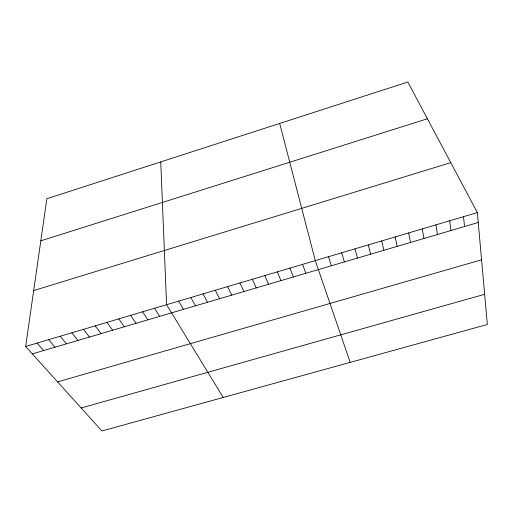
<?xml version="1.0" encoding="UTF-8"?>
<svg xmlns="http://www.w3.org/2000/svg" width="513" height="513" viewBox="0 0 513 513"><rect width="100%" height="100%" fill="white"/><g stroke="black" fill="none" stroke-linecap="round" stroke-linejoin="round"><path stroke-width="0.77" d="M25.65 346.487L46.856 198.73L407.822 82.016L477.359 212.568L487.35 324.479L101.914 430.984L25.65 346.487L477.359 212.568M40.816 240.828L427.406 118.779M33.678 290.57L450.773 162.659M32.332 353.887L478.244 222.488M57.616 381.903L481.579 259.815M81.157 407.989L484.657 294.302M37.109 343.088L43.656 350.552M48.626 339.67L55.032 347.198M60.188 336.246L66.459 343.832M71.801 332.802L77.938 340.452M83.465 329.346L89.461 337.054M95.181 325.87L101.035 333.642M106.948 322.382L112.661 330.218M118.766 318.874L124.338 326.775M130.642 315.354L136.067 323.318M142.569 311.821L147.847 319.849M154.548 308.268L159.678 316.361M223.219 397.466L166.578 304.703L160.742 161.903M178.665 301.118L183.494 309.345M190.804 297.521L195.485 305.812M203.001 293.904L207.528 302.26M215.255 290.275L219.622 298.694M227.56 286.626L231.773 295.116M239.924 282.958L243.976 291.519M252.338 279.277L256.237 287.908M264.817 275.577L268.555 284.279M277.347 271.864L280.925 280.63M289.941 268.132L293.353 276.969M302.587 264.381L305.831 273.294M350.187 362.383L315.29 260.61L279.668 123.453M328.442 256.712L331.353 265.772M341.658 252.794L344.39 261.931M354.938 248.856L357.49 258.071M368.276 244.906L370.655 254.191M381.685 240.93L383.884 250.293M395.157 236.935L397.171 246.375M408.688 232.921L410.522 242.444M422.289 228.888L423.937 238.487M435.96 224.841L437.416 234.518M449.689 220.77L450.959 230.523M463.489 216.678L464.566 226.515"/></g></svg>
